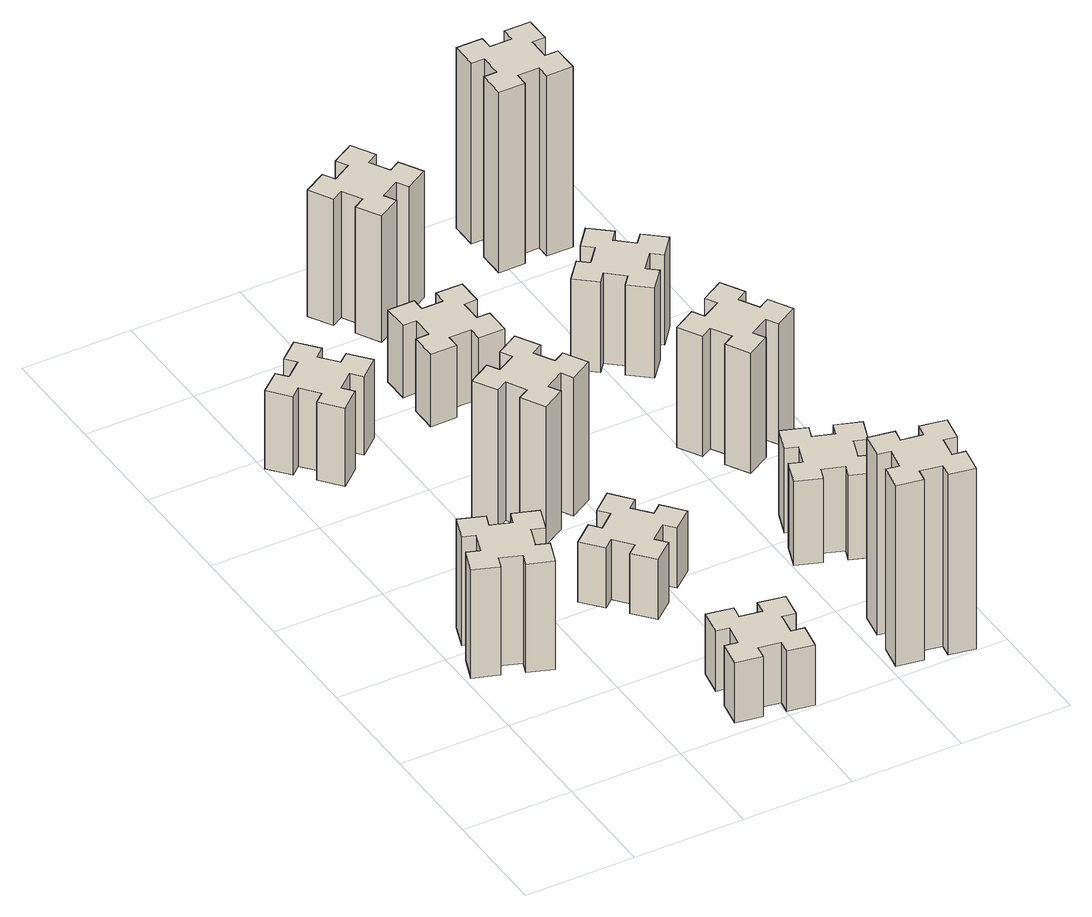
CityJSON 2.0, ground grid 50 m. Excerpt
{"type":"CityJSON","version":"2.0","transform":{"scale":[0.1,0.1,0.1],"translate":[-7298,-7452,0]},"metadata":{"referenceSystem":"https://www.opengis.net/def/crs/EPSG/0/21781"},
"CityObjects":{
"building1":{"type":"Building","attributes":{"class":"1000","function":"1000","usage":"1000","yearOfConstruction":2016,"roofType":"1000","measuredHeight":54,"storeysAboveGround":30,"storeysBelowGround":0},"geometry":[{"type":"Solid","lod":"1","boundaries":[[[[0,1,2,3,4,5,6,7,8,9,10,11,12,13,14,15,16,17,18,19]],[[17,16,20,21]],[[16,15,22,20]],[[15,14,23,22]],[[14,13,24,23]],[[13,12,25,24]],[[12,11,26,25]],[[11,10,27,26]],[[10,9,28,27]],[[9,8,29,28]],[[8,7,30,29]],[[7,6,31,30]],[[6,5,32,31]],[[5,4,33,32]],[[4,3,34,33]],[[3,2,35,34]],[[2,1,36,35]],[[1,0,37,36]],[[0,19,38,37]],[[19,18,39,38]],[[18,17,21,39]],[[24,25,26,27,28,29,30,31,32,33,34,35,36,37,38,39,21,20,22,23]]]]}]},
"building2":{"type":"Building","attributes":{"class":"1000","function":"1000","usage":"1000","yearOfConstruction":2016,"roofType":"1000","measuredHeight":39,"storeysAboveGround":30,"storeysBelowGround":0},"geometry":[{"type":"Solid","lod":"1","boundaries":[[[[40,41,42,43,44,45,46,47,48,49,50,51,52,53,54,55,56,57,58,59]],[[57,56,60,61]],[[56,55,62,60]],[[55,54,63,62]],[[54,53,64,63]],[[53,52,65,64]],[[52,51,66,65]],[[51,50,67,66]],[[50,49,68,67]],[[49,48,69,68]],[[48,47,70,69]],[[47,46,71,70]],[[46,45,72,71]],[[45,44,73,72]],[[44,43,74,73]],[[43,42,75,74]],[[42,41,76,75]],[[41,40,77,76]],[[40,59,78,77]],[[59,58,79,78]],[[58,57,61,79]],[[64,65,66,67,68,69,70,71,72,73,74,75,76,77,78,79,61,60,62,63]]]]}]},
"building3":{"type":"Building","attributes":{"class":"1000","function":"1000","usage":"1000","yearOfConstruction":2016,"roofType":"1000","measuredHeight":30,"storeysAboveGround":30,"storeysBelowGround":0},"geometry":[{"type":"Solid","lod":"1","boundaries":[[[[80,81,82,83,84,85,86,87,88,89,90,91,92,93,94,95,96,97,98,99]],[[97,96,100,101]],[[96,95,102,100]],[[95,94,103,102]],[[94,93,104,103]],[[93,92,105,104]],[[92,91,106,105]],[[91,90,107,106]],[[90,89,108,107]],[[89,88,109,108]],[[88,87,110,109]],[[87,86,111,110]],[[86,85,112,111]],[[85,84,113,112]],[[84,83,114,113]],[[83,82,115,114]],[[82,81,116,115]],[[81,80,117,116]],[[80,99,118,117]],[[99,98,119,118]],[[98,97,101,119]],[[104,105,106,107,108,109,110,111,112,113,114,115,116,117,118,119,101,100,102,103]]]]}]},
"building4":{"type":"Building","attributes":{"class":"1000","function":"1000","usage":"1000","yearOfConstruction":2016,"roofType":"1000","measuredHeight":30,"storeysAboveGround":30,"storeysBelowGround":0},"geometry":[{"type":"Solid","lod":"1","boundaries":[[[[120,121,122,123,124,125,126,127,128,129,130,131,132,133,134,135,136,137,138,139]],[[137,136,140,141]],[[136,135,142,140]],[[135,134,143,142]],[[134,133,144,143]],[[133,132,145,144]],[[132,131,146,145]],[[131,130,147,146]],[[130,129,148,147]],[[129,128,149,148]],[[128,127,150,149]],[[127,126,151,150]],[[126,125,152,151]],[[125,124,153,152]],[[124,123,154,153]],[[123,122,155,154]],[[122,121,156,155]],[[121,120,157,156]],[[120,139,158,157]],[[139,138,159,158]],[[138,137,141,159]],[[144,145,146,147,148,149,150,151,152,153,154,155,156,157,158,159,141,140,142,143]]]]}]},
"building5":{"type":"Building","attributes":{"class":"1000","function":"1000","usage":"1000","yearOfConstruction":2016,"roofType":"1000","measuredHeight":69,"storeysAboveGround":30,"storeysBelowGround":0},"geometry":[{"type":"Solid","lod":"1","boundaries":[[[[160,161,162,163,164,165,166,167,168,169,170,171,172,173,174,175,176,177,178,179]],[[177,176,180,181]],[[176,175,182,180]],[[175,174,183,182]],[[174,173,184,183]],[[173,172,185,184]],[[172,171,186,185]],[[171,170,187,186]],[[170,169,188,187]],[[169,168,189,188]],[[168,167,190,189]],[[167,166,191,190]],[[166,165,192,191]],[[165,164,193,192]],[[164,163,194,193]],[[163,162,195,194]],[[162,161,196,195]],[[161,160,197,196]],[[160,179,198,197]],[[179,178,199,198]],[[178,177,181,199]],[[184,185,186,187,188,189,190,191,192,193,194,195,196,197,198,199,181,180,182,183]]]]}]},
"building6":{"type":"Building","attributes":{"class":"1000","function":"1000","usage":"1000","yearOfConstruction":2016,"roofType":"1000","measuredHeight":36,"storeysAboveGround":30,"storeysBelowGround":0},"geometry":[{"type":"Solid","lod":"1","boundaries":[[[[200,201,202,203,204,205,206,207,208,209,210,211,212,213,214,215,216,217,218,219]],[[217,216,220,221]],[[216,215,222,220]],[[215,214,223,222]],[[214,213,224,223]],[[213,212,225,224]],[[212,211,226,225]],[[211,210,227,226]],[[210,209,228,227]],[[209,208,229,228]],[[208,207,230,229]],[[207,206,231,230]],[[206,205,232,231]],[[205,204,233,232]],[[204,203,234,233]],[[203,202,235,234]],[[202,201,236,235]],[[201,200,237,236]],[[200,219,238,237]],[[219,218,239,238]],[[218,217,221,239]],[[224,225,226,227,228,229,230,231,232,233,234,235,236,237,238,239,221,220,222,223]]]]}]},
"building7":{"type":"Building","attributes":{"class":"1000","function":"1000","usage":"1000","yearOfConstruction":2016,"roofType":"1000","measuredHeight":90,"storeysAboveGround":30,"storeysBelowGround":0},"geometry":[{"type":"Solid","lod":"1","boundaries":[[[[240,241,242,243,244,245,246,247,248,249,250,251,252,253,254,255,256,257,258,259]],[[257,256,260,261]],[[256,255,262,260]],[[255,254,263,262]],[[254,253,264,263]],[[253,252,265,264]],[[252,251,266,265]],[[251,250,267,266]],[[250,249,268,267]],[[249,248,269,268]],[[248,247,270,269]],[[247,246,271,270]],[[246,245,272,271]],[[245,244,273,272]],[[244,243,274,273]],[[243,242,275,274]],[[242,241,276,275]],[[241,240,277,276]],[[240,259,278,277]],[[259,258,279,278]],[[258,257,261,279]],[[264,265,266,267,268,269,270,271,272,273,274,275,276,277,278,279,261,260,262,263]]]]}]},
"building8":{"type":"Building","attributes":{"class":"1000","function":"1000","usage":"1000","yearOfConstruction":2016,"roofType":"1000","measuredHeight":63,"storeysAboveGround":30,"storeysBelowGround":0},"geometry":[{"type":"Solid","lod":"1","boundaries":[[[[280,281,282,283,284,285,286,287,288,289,290,291,292,293,294,295,296,297,298,299]],[[297,296,300,301]],[[296,295,302,300]],[[295,294,303,302]],[[294,293,304,303]],[[293,292,305,304]],[[292,291,306,305]],[[291,290,307,306]],[[290,289,308,307]],[[289,288,309,308]],[[288,287,310,309]],[[287,286,311,310]],[[286,285,312,311]],[[285,284,313,312]],[[284,283,314,313]],[[283,282,315,314]],[[282,281,316,315]],[[281,280,317,316]],[[280,299,318,317]],[[299,298,319,318]],[[298,297,301,319]],[[304,305,306,307,308,309,310,311,312,313,314,315,316,317,318,319,301,300,302,303]]]]}]},
"building9":{"type":"Building","attributes":{"class":"1000","function":"1000","usage":"1000","yearOfConstruction":2016,"roofType":"1000","measuredHeight":42,"storeysAboveGround":30,"storeysBelowGround":0},"geometry":[{"type":"Solid","lod":"1","boundaries":[[[[320,321,322,323,324,325,326,327,328,329,330,331,332,333,334,335,336,337,338,339]],[[337,336,340,341]],[[336,335,342,340]],[[335,334,343,342]],[[334,333,344,343]],[[333,332,345,344]],[[332,331,346,345]],[[331,330,347,346]],[[330,329,348,347]],[[329,328,349,348]],[[328,327,350,349]],[[327,326,351,350]],[[326,325,352,351]],[[325,324,353,352]],[[324,323,354,353]],[[323,322,355,354]],[[322,321,356,355]],[[321,320,357,356]],[[320,339,358,357]],[[339,338,359,358]],[[338,337,341,359]],[[344,345,346,347,348,349,350,351,352,353,354,355,356,357,358,359,341,340,342,343]]]]}]},
"building10":{"type":"Building","attributes":{"class":"1000","function":"1000","usage":"1000","yearOfConstruction":2016,"roofType":"1000","measuredHeight":60,"storeysAboveGround":30,"storeysBelowGround":0},"geometry":[{"type":"Solid","lod":"1","boundaries":[[[[360,361,362,363,364,365,366,367,368,369,370,371,372,373,374,375,376,377,378,379]],[[377,376,380,381]],[[376,375,382,380]],[[375,374,383,382]],[[374,373,384,383]],[[373,372,385,384]],[[372,371,386,385]],[[371,370,387,386]],[[370,369,388,387]],[[369,368,389,388]],[[368,367,390,389]],[[367,366,391,390]],[[366,365,392,391]],[[365,364,393,392]],[[364,363,394,393]],[[363,362,395,394]],[[362,361,396,395]],[[361,360,397,396]],[[360,379,398,397]],[[379,378,399,398]],[[378,377,381,399]],[[384,385,386,387,388,389,390,391,392,393,394,395,396,397,398,399,381,380,382,383]]]]}]},
"building11":{"type":"Building","attributes":{"class":"1000","function":"1000","usage":"1000","yearOfConstruction":2016,"roofType":"1000","measuredHeight":45,"storeysAboveGround":30,"storeysBelowGround":0},"geometry":[{"type":"Solid","lod":"1","boundaries":[[[[400,401,402,403,404,405,406,407,408,409,410,411,412,413,414,415,416,417,418,419]],[[417,416,420,421]],[[416,415,422,420]],[[415,414,423,422]],[[414,413,424,423]],[[413,412,425,424]],[[412,411,426,425]],[[411,410,427,426]],[[410,409,428,427]],[[409,408,429,428]],[[408,407,430,429]],[[407,406,431,430]],[[406,405,432,431]],[[405,404,433,432]],[[404,403,434,433]],[[403,402,435,434]],[[402,401,436,435]],[[401,400,437,436]],[[400,419,438,437]],[[419,418,439,438]],[[418,417,421,439]],[[424,425,426,427,428,429,430,431,432,433,434,435,436,437,438,439,421,420,422,423]]]]}]},
"building12":{"type":"Building","attributes":{"class":"1000","function":"1000","usage":"1000","yearOfConstruction":2016,"roofType":"1000","measuredHeight":90,"storeysAboveGround":30,"storeysBelowGround":0},"geometry":[{"type":"Solid","lod":"1","boundaries":[[[[440,441,442,443,444,445,446,447,448,449,450,451,452,453,454,455,456,457,458,459]],[[457,456,460,461]],[[456,455,462,460]],[[455,454,463,462]],[[454,453,464,463]],[[453,452,465,464]],[[452,451,466,465]],[[451,450,467,466]],[[450,449,468,467]],[[449,448,469,468]],[[448,447,470,469]],[[447,446,471,470]],[[446,445,472,471]],[[445,444,473,472]],[[444,443,474,473]],[[443,442,475,474]],[[442,441,476,475]],[[441,440,477,476]],[[440,459,478,477]],[[459,458,479,478]],[[458,457,461,479]],[[464,465,466,467,468,469,470,471,472,473,474,475,476,477,478,479,461,460,462,463]]]]}]}
},
"vertices":[
[159,1030,0],[125,936,0],[69,957,0],[27,844,0],[140,803,0],[161,859,0],[255,825,0],[234,769,0],[347,727,0],[388,840,0],[332,861,0],[366,955,0],[422,934,0],[463,1047,0],[350,1088,0],[330,1032,0],[236,1066,0],[257,1122,0],[144,1163,0],[103,1050,0],[236,1066,540],[257,1122,540],[330,1032,540],[350,1088,540],[463,1047,540],[422,934,540],[366,955,540],[332,861,540],[388,840,540],[347,727,540],[234,769,540],[255,825,540],[161,859,540],[140,803,540],[27,844,540],[69,957,540],[125,936,540],[159,1030,540],[103,1050,540],[144,1163,540],
[278,2309,0],[354,2373,0],[393,2327,0],[485,2404,0],[408,2496,0],[362,2458,0],[297,2534,0],[343,2573,0],[266,2665,0],[174,2588,0],[213,2542,0],[136,2477,0],[98,2523,0],[6,2446,0],[83,2354,0],[129,2393,0],[193,2316,0],[147,2278,0],[224,2186,0],[316,2263,0],[193,2316,390],[147,2278,390],[129,2393,390],[83,2354,390],[6,2446,390],[98,2523,390],[136,2477,390],[213,2542,390],[174,2588,390],[266,2665,390],[343,2573,390],[297,2534,390],[362,2458,390],[408,2496,390],[485,2404,390],[393,2327,390],[354,2373,390],[278,2309,390],[316,2263,390],[224,2186,390],
[886,274,0],[868,175,0],[809,186,0],[788,67,0],[907,47,0],[917,106,0],[1015,88,0],[1005,29,0],[1123,8,0],[1144,127,0],[1085,137,0],[1102,235,0],[1161,225,0],[1182,343,0],[1064,364,0],[1054,305,0],[955,322,0],[966,381,0],[847,402,0],[827,284,0],[955,322,300],[966,381,300],[1054,305,300],[1064,364,300],[1182,343,300],[1161,225,300],[1102,235,300],[1085,137,300],[1144,127,300],[1123,8,300],[1005,29,300],[1015,88,300],[917,106,300],[907,47,300],[788,67,300],[809,186,300],[868,175,300],[886,274,300],[827,284,300],[847,402,300],
[918,929,0],[994,993,0],[1033,947,0],[1125,1024,0],[1048,1116,0],[1002,1078,0],[937,1154,0],[983,1193,0],[906,1285,0],[814,1208,0],[853,1162,0],[776,1097,0],[738,1143,0],[646,1066,0],[723,974,0],[769,1013,0],[833,936,0],[787,898,0],[864,806,0],[956,883,0],[833,936,300],[787,898,300],[769,1013,300],[723,974,300],[646,1066,300],[738,1143,300],[776,1097,300],[853,1162,300],[814,1208,300],[906,1285,300],[983,1193,300],[937,1154,300],[1002,1078,300],[1048,1116,300],[1125,1024,300],[1033,947,300],[994,993,300],[918,929,300],[956,883,300],[864,806,300],
[665,1674,0],[715,1587,0],[663,1557,0],[723,1453,0],[827,1513,0],[797,1565,0],[884,1615,0],[914,1563,0],[1018,1623,0],[958,1727,0],[906,1697,0],[856,1784,0],[908,1814,0],[848,1918,0],[744,1858,0],[774,1806,0],[687,1756,0],[657,1808,0],[553,1748,0],[613,1644,0],[687,1756,690],[657,1808,690],[774,1806,690],[744,1858,690],[848,1918,690],[908,1814,690],[856,1784,690],[906,1697,690],[958,1727,690],[1018,1623,690],[914,1563,690],[884,1615,690],[797,1565,690],[827,1513,690],[723,1453,690],[663,1557,690],[715,1587,690],[665,1674,690],[613,1644,690],[553,1748,690],
[935,2635,0],[835,2635,0],[835,2695,0],[715,2695,0],[715,2575,0],[775,2575,0],[775,2475,0],[715,2475,0],[715,2355,0],[835,2355,0],[835,2415,0],[935,2415,0],[935,2355,0],[1055,2355,0],[1055,2475,0],[995,2475,0],[995,2575,0],[1055,2575,0],[1055,2695,0],[935,2695,0],[995,2575,360],[1055,2575,360],[995,2475,360],[1055,2475,360],[1055,2355,360],[935,2355,360],[935,2415,360],[835,2415,360],[835,2355,360],[715,2355,360],[715,2475,360],[775,2475,360],[775,2575,360],[715,2575,360],[715,2695,360],[835,2695,360],[835,2635,360],[935,2635,360],[935,2695,360],[1055,2695,360],
[1794,305,0],[1695,322,0],[1706,381,0],[1587,402,0],[1567,284,0],[1626,274,0],[1608,175,0],[1549,186,0],[1528,67,0],[1647,47,0],[1657,106,0],[1755,88,0],[1745,29,0],[1863,8,0],[1884,127,0],[1825,137,0],[1842,235,0],[1901,225,0],[1922,343,0],[1804,364,0],[1842,235,900],[1901,225,900],[1825,137,900],[1884,127,900],[1863,8,900],[1745,29,900],[1755,88,900],[1657,106,900],[1647,47,900],[1528,67,900],[1549,186,900],[1608,175,900],[1626,274,900],[1567,284,900],[1587,402,900],[1706,381,900],[1695,322,900],[1794,305,900],[1804,364,900],[1922,343,900],
[1006,3177,0],[956,3264,0],[1008,3294,0],[948,3398,0],[844,3338,0],[874,3286,0],[787,3236,0],[757,3288,0],[653,3228,0],[713,3124,0],[765,3154,0],[815,3067,0],[763,3037,0],[823,2933,0],[927,2993,0],[897,3045,0],[984,3095,0],[1014,3043,0],[1118,3103,0],[1058,3207,0],[984,3095,630],[1014,3043,630],[897,3045,630],[927,2993,630],[823,2933,630],[763,3037,630],[815,3067,630],[765,3154,630],[713,3124,630],[653,3228,630],[757,3288,630],[787,3236,630],[874,3286,630],[844,3338,630],[948,3398,630],[1008,3294,630],[956,3264,630],[1006,3177,630],[1058,3207,630],[1118,3103,630],
[1641,859,0],[1735,825,0],[1714,769,0],[1827,727,0],[1868,840,0],[1812,861,0],[1846,955,0],[1902,934,0],[1943,1047,0],[1830,1088,0],[1810,1032,0],[1716,1066,0],[1737,1122,0],[1624,1163,0],[1583,1050,0],[1639,1030,0],[1605,936,0],[1549,957,0],[1507,844,0],[1620,803,0],[1605,936,420],[1549,957,420],[1639,1030,420],[1583,1050,420],[1624,1163,420],[1737,1122,420],[1716,1066,420],[1810,1032,420],[1830,1088,420],[1943,1047,420],[1902,934,420],[1846,955,420],[1812,861,420],[1868,840,420],[1827,727,420],[1714,769,420],[1735,825,420],[1641,859,420],[1620,803,420],[1507,844,420],
[1846,1697,0],[1796,1784,0],[1848,1814,0],[1788,1918,0],[1684,1858,0],[1714,1806,0],[1627,1756,0],[1597,1808,0],[1493,1748,0],[1553,1644,0],[1605,1674,0],[1655,1587,0],[1603,1557,0],[1663,1453,0],[1767,1513,0],[1737,1565,0],[1824,1615,0],[1854,1563,0],[1958,1623,0],[1898,1727,0],[1824,1615,600],[1854,1563,600],[1737,1565,600],[1767,1513,600],[1663,1453,600],[1603,1557,600],[1655,1587,600],[1605,1674,600],[1553,1644,600],[1493,1748,600],[1597,1808,600],[1627,1756,600],[1714,1806,600],[1684,1858,600],[1788,1918,600],[1848,1814,600],[1796,1784,600],[1846,1697,600],[1898,1727,600],[1958,1623,600],
[1734,2477,0],[1658,2542,0],[1696,2588,0],[1604,2665,0],[1527,2573,0],[1573,2534,0],[1509,2458,0],[1463,2496,0],[1386,2404,0],[1478,2327,0],[1516,2373,0],[1593,2309,0],[1554,2263,0],[1646,2186,0],[1723,2278,0],[1677,2316,0],[1742,2393,0],[1788,2354,0],[1865,2446,0],[1773,2523,0],[1742,2393,450],[1788,2354,450],[1677,2316,450],[1723,2278,450],[1646,2186,450],[1554,2263,450],[1593,2309,450],[1516,2373,450],[1478,2327,450],[1386,2404,450],[1463,2496,450],[1509,2458,450],[1573,2534,450],[1527,2573,450],[1604,2665,450],[1696,2588,450],[1658,2542,450],[1734,2477,450],[1773,2523,450],[1865,2446,450],
[1575,3155,0],[1675,3155,0],[1675,3095,0],[1795,3095,0],[1795,3215,0],[1735,3215,0],[1735,3315,0],[1795,3315,0],[1795,3435,0],[1675,3435,0],[1675,3375,0],[1575,3375,0],[1575,3435,0],[1455,3435,0],[1455,3315,0],[1515,3315,0],[1515,3215,0],[1455,3215,0],[1455,3095,0],[1575,3095,0],[1515,3215,900],[1455,3215,900],[1515,3315,900],[1455,3315,900],[1455,3435,900],[1575,3435,900],[1575,3375,900],[1675,3375,900],[1675,3435,900],[1795,3435,900],[1795,3315,900],[1735,3315,900],[1735,3215,900],[1795,3215,900],[1795,3095,900],[1675,3095,900],[1675,3155,900],[1575,3155,900],[1575,3095,900],[1455,3095,900]
]}
